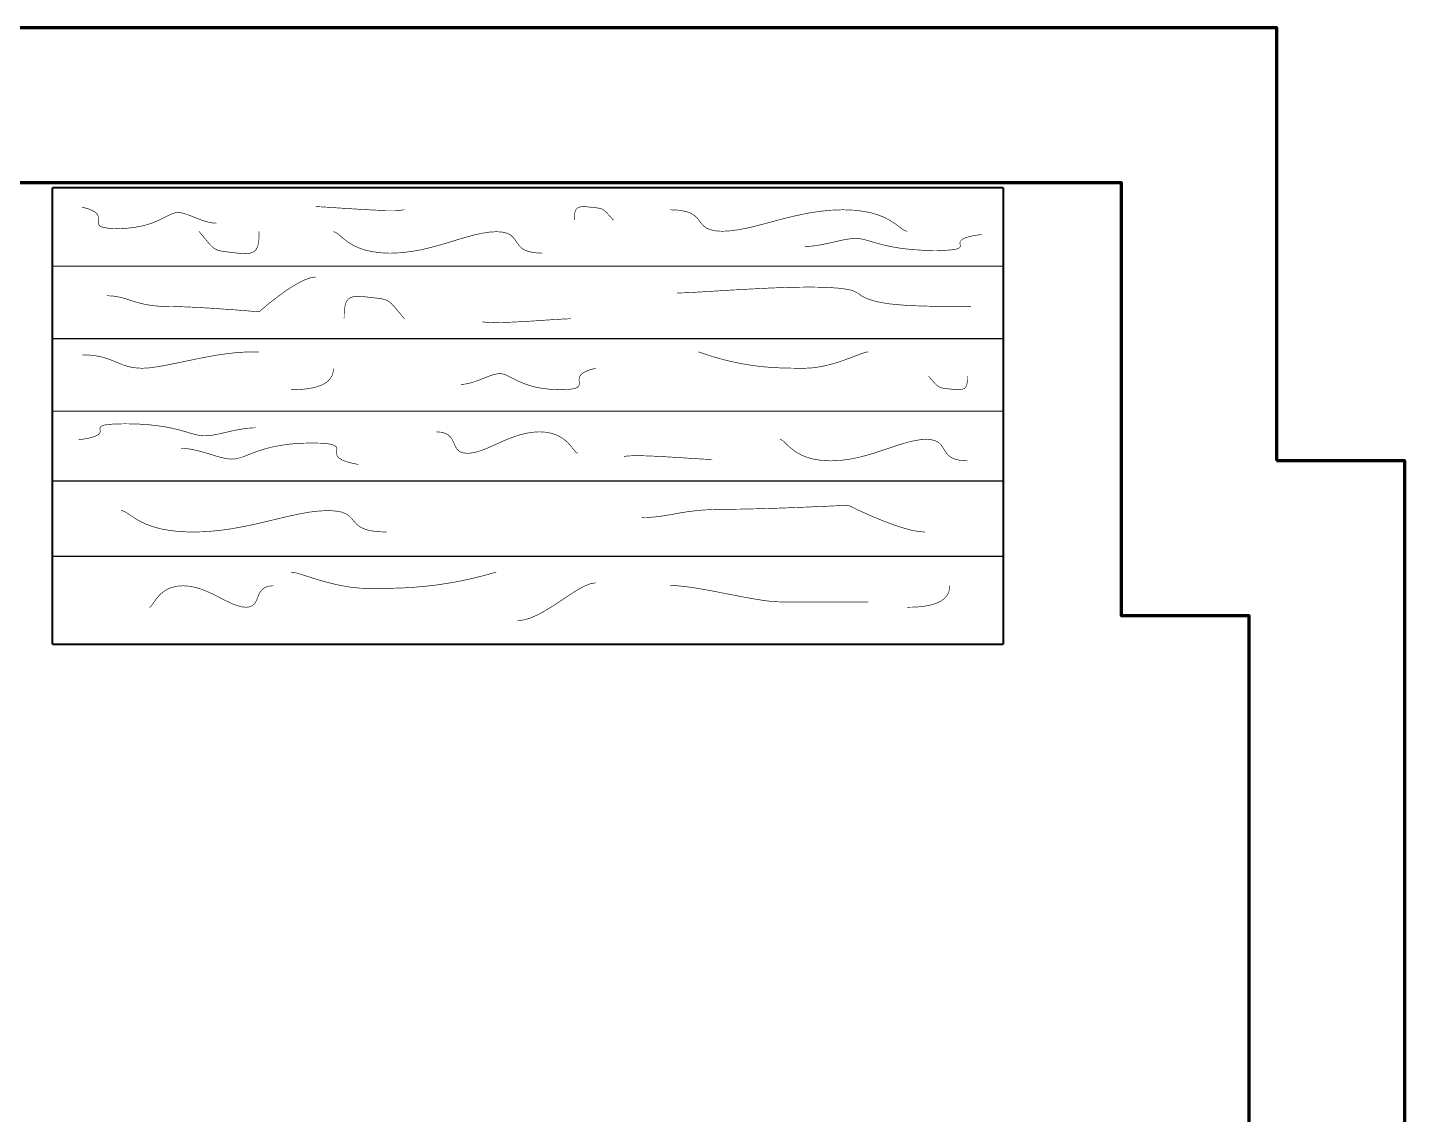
# Model space of a CAD drawing. Header units: metres. Extents: x -4.57 to 2.82, y -8.31 to 0.16.
# Drawn here: x 0.602 to 2.82, y -2.397 to -0.648 of the extents above; entities that cross this region are included whole.
import ezdxf

# ---------------------------------------------------------------- set-up
doc = ezdxf.new("R2010")
doc.units = ezdxf.units.M
doc.header["$LTSCALE"] = 10
doc.layers.get('0').update_dxf_attribs({"linetype": 'CONTINUOUS', "lineweight": 100})
doc.layers.add('furniture', color=4, linetype='CONTINUOUS', lineweight=100)
doc.layers.add('walls', color=8, linetype='CONTINUOUS', lineweight=100)

# ---------------------------------------------------------------- blocks, each defined once
blk = doc.blocks.new('F-0-12')
at = {"color": 0}
for points, const_width in [([(-765.9, 367.5), (-765.9, 367.5)], 3), ([(-765.9, 367.5), (-638.2, 367.5)], 3), ([(-765.9, 306.2), (-765.9, 367.5)], 3), ([(-765.9, 367.5), (-765.9, 367.5)], 3), ([(-765.9, 367.5), (-765.9, 367.5)], 3), ([(-765.9, 367.5), (-765.9, 367.5)], 3), ([(-765.9, 367.5), (-765.9, 367.5)], 3), ([(-765.9, 367.5), (-765.9, 367.5)], 3), ([(-765.9, 367.5), (-765.9, 367.5)], 3), ([(-765.9, 367.5), (-765.9, 367.5)], 3), ([(-765.9, 367.5), (-765.9, 367.5)], 3), ([(-765.9, 367.5), (-765.9, 367.5)], 3), ([(-765.9, 367.5), (-765.9, 367.5)], 3), ([(-765.9, 367.5), (-765.9, 367.5)], 3), ([(-765.9, 367.5), (-765.9, 367.5)], 3), ([(-765.9, 367.5), (-765.9, 367.5)], 3), ([(-765.9, 367.5), (-765.9, 367.5)], 3), ([(-638.2, 367.5), (-510.6, 367.5)], 3), ([(-510.6, 367.5), (-382.9, 367.5)], 3), ([(-382.9, 367.5), (-255.3, 367.5)], 3), ([(-255.3, 367.5), (-127.6, 367.5)], 3), ([(-127.6, 367.5), (0, 367.5)], 3), ([(0, 367.5), (127.6, 367.5)], 3), ([(127.6, 367.5), (255.3, 367.5)], 3), ([(255.3, 367.5), (382.9, 367.5)], 3), ([(382.9, 367.5), (510.6, 367.5)], 3), ([(510.6, 367.5), (638.2, 367.5)], 3), ([(638.2, 367.5), (765.9, 367.5)], 3), ([(765.9, 367.5), (765.9, 306.2)], 3), ([(-718, 336.1), (-718, 336.1)], 1), ([(-718, 336.1), (-706, 332.7)], 1), ([(-706, 332.7), (-698.3, 329)], 1), ([(-341.4, 336.8), (-341.4, 336.8)], 1), ([(-341.4, 336.8), (-333.1, 336.5)], 1), ([(-333.1, 336.5), (-322.5, 335.9)], 1), ([(-322.5, 335.9), (-310.3, 335.1)], 1), ([(-310.3, 335.1), (-296.9, 334.2)], 1), ([(-296.9, 334.2), (-282.6, 333.3)], 1), ([(-282.6, 333.3), (-268, 332.4)], 1), ([(-268, 332.4), (-253.5, 331.6)], 1), ([(78, 332.6), (76.8, 330.4)], 1), ([(79.6, 334.3), (78, 332.6)], 1), ([(81.7, 335.6), (79.6, 334.3)], 1), ([(84.3, 336.3), (81.7, 335.6)], 1), ([(87.5, 336.7), (84.3, 336.3)], 1), ([(91.3, 336.8), (87.5, 336.7)], 1), ([(95.7, 336.5), (91.3, 336.8)], 1), ([(100.9, 336), (95.7, 336.5)], 1), ([(105.9, 335.4), (100.9, 336)], 1), ([(110, 335), (105.9, 335.4)], 1), ([(113.4, 334.5), (110, 335)], 1), ([(116.2, 334), (113.4, 334.5)], 1), ([(118.6, 333.3), (116.2, 334)], 1), ([(120.7, 332.4), (118.6, 333.3)], 1), ([(122.8, 331), (120.7, 332.4)], 1), ([(-698.3, 329), (-693.8, 325.2)], 1), ([(-693.8, 325.2), (-691.8, 321.4)], 1), ([(-691.8, 321.4), (-691.3, 317.6)], 1), ([(-691.6, 313.9), (-691.7, 310.6)], 1), ([(-691.7, 310.6), (-690.9, 307.6)], 1), ([(-691.3, 317.6), (-691.6, 313.9)], 1), ([(-611.7, 308.2), (-602.9, 311.3)], 1), ([(-602.9, 311.3), (-595.3, 314.5)], 1), ([(-595.3, 314.5), (-588.6, 317.7)], 1), ([(-588.6, 317.7), (-582.7, 320.7)], 1), ([(-582.7, 320.7), (-577.5, 323.4)], 1), ([(-577.5, 323.4), (-572.7, 325.5)], 1), ([(-572.7, 325.5), (-568.2, 326.9)], 1), ([(-568.2, 326.9), (-563.9, 327.4)], 1), ([(-563.9, 327.4), (-559.5, 327.1)], 1), ([(-559.5, 327.1), (-554.9, 326.2)], 1), ([(-554.9, 326.2), (-550.1, 324.7)], 1), ([(-550.1, 324.7), (-545.1, 323)], 1), ([(-545.1, 323), (-540, 320.9)], 1), ([(-540, 320.9), (-534.7, 318.8)], 1), ([(-534.7, 318.8), (-529.3, 316.7)], 1), ([(-529.3, 316.7), (-523.8, 314.6)], 1), ([(-523.8, 314.6), (-518.2, 312.9)], 1), ([(-518.2, 312.9), (-512.6, 311.4)], 1), ([(-512.6, 311.4), (-506.9, 310.5)], 1), ([(-506.9, 310.5), (-501.2, 310.2)], 1), ([(-253.5, 331.6), (-239.6, 331)], 1), ([(-239.6, 331), (-226.7, 330.6)], 1), ([(-226.7, 330.6), (-215.3, 330.6)], 1), ([(-215.3, 330.6), (-205.9, 330.9)], 1), ([(-205.9, 330.9), (-198.8, 331.8)], 1), ([(75.1, 320), (75, 315.2)], 1), ([(75.4, 324.1), (75.1, 320)], 1), ([(75.9, 327.6), (75.4, 324.1)], 1), ([(76.8, 330.4), (75.9, 327.6)], 1), ([(124.9, 329.2), (122.8, 331)], 1), ([(127.3, 326.8), (124.9, 329.2)], 1), ([(130.2, 323.7), (127.3, 326.8)], 1), ([(133.6, 319.9), (130.2, 323.7)], 1), ([(137.8, 315.2), (133.6, 319.9)], 1), ([(137.8, 315.2), (137.8, 315.2)], 1), ([(229, 331.8), (229, 331.8)], 1), ([(229, 331.8), (243.3, 331.1)], 1), ([(243.3, 331.1), (254.2, 329.2)], 1), ([(254.2, 329.2), (262.3, 326.4)], 1), ([(262.3, 326.4), (268.2, 322.8)], 1), ([(268.2, 322.8), (272.5, 318.8)], 1), ([(272.5, 318.8), (276, 314.5)], 1), ([(276, 314.5), (279.2, 310.2)], 1), ([(279.2, 310.2), (282.8, 306.2)], 1), ([(369.4, 306.2), (384.8, 310.2)], 1), ([(384.8, 310.2), (400.7, 314.5)], 1), ([(400.7, 314.5), (417.2, 318.8)], 1), ([(417.2, 318.8), (434.2, 322.8)], 1), ([(434.2, 322.8), (451.7, 326.4)], 1), ([(451.7, 326.4), (469.8, 329.2)], 1), ([(469.8, 329.2), (488.5, 331.1)], 1), ([(488.5, 331.1), (507.6, 331.8)], 1), ([(507.6, 331.8), (525.7, 331.1)], 1), ([(525.7, 331.1), (541.4, 329.2)], 1), ([(541.4, 329.2), (554.8, 326.4)], 1), ([(554.8, 326.4), (566.2, 322.8)], 1), ([(566.2, 322.8), (575.7, 318.8)], 1), ([(575.7, 318.8), (583.7, 314.5)], 1), ([(583.7, 314.5), (590.4, 310.2)], 1), ([(590.4, 310.2), (595.9, 306.2)], 1), ([(-765.9, 244.9), (-765.9, 306.2)], 3), ([(-690.9, 307.6), (-688.3, 305.1)], 1), ([(-688.3, 305.1), (-683, 303.2)], 1), ([(-683, 303.2), (-674.1, 301.9)], 1), ([(-674.1, 301.9), (-660.9, 301.5)], 1), ([(-660.9, 301.5), (-646.1, 302)], 1), ([(-646.1, 302), (-633.1, 303.4)], 1), ([(-633.1, 303.4), (-621.7, 305.6)], 1), ([(-621.7, 305.6), (-611.7, 308.2)], 1), ([(-529.7, 297.2), (-529.7, 297.2)], 1), ([(-529.7, 297.2), (-523.2, 289.3)], 1), ([(-523.2, 289.3), (-517.9, 282.9)], 1), ([(-433.3, 282.3), (-432.8, 289.2)], 1), ([(-432.8, 289.2), (-432.7, 297.2)], 1), ([(-310, 295.8), (-312.9, 296.5)], 1), ([(-306.9, 293.9), (-310, 295.8)], 1), ([(-303.5, 291.1), (-306.9, 293.9)], 1), ([(-299.4, 287.5), (-303.5, 291.1)], 1), ([(-86.9, 291.1), (-99.9, 287.5)], 1), ([(-74.3, 293.9), (-86.9, 291.1)], 1), ([(-62.1, 295.8), (-74.3, 293.9)], 1), ([(-50.5, 296.5), (-62.1, 295.8)], 1), ([(-40.5, 295.8), (-50.5, 296.5)], 1), ([(-33.1, 293.9), (-40.5, 295.8)], 1), ([(-27.7, 291.1), (-33.1, 293.9)], 1), ([(-23.7, 287.5), (-27.7, 291.1)], 1), ([(282.8, 306.2), (287.4, 302.6)], 1), ([(287.4, 302.6), (293.5, 299.8)], 1), ([(293.5, 299.8), (302, 297.9)], 1), ([(302, 297.9), (313.3, 297.2)], 1), ([(313.3, 297.2), (326.5, 297.9)], 1), ([(326.5, 297.9), (340.3, 299.8)], 1), ([(340.3, 299.8), (354.6, 302.6)], 1), ([(354.6, 302.6), (369.4, 306.2)], 1), ([(595.9, 306.2), (600.5, 302.6)], 1), ([(600.5, 302.6), (604.5, 299.8)], 1), ([(604.5, 299.8), (608, 297.9)], 1), ([(608, 297.9), (611.3, 297.2)], 1), ([(715.4, 289.6), (705.2, 286.9)], 1), ([(731.1, 292.2), (715.4, 289.6)], 1), ([(731.1, 292.2), (731.1, 292.2)], 1), ([(765.9, 306.2), (765.9, 244.9)], 3), ([(-517.9, 282.9), (-513.6, 277.8)], 1), ([(-513.6, 277.8), (-509.8, 273.8)], 1), ([(-509.8, 273.8), (-506.5, 270.8)], 1), ([(-506.5, 270.8), (-503.3, 268.6)], 1), ([(-503.3, 268.6), (-500, 266.9)], 1), ([(-500, 266.9), (-496.3, 265.8)], 1), ([(-496.3, 265.8), (-492, 265)], 1), ([(-439.8, 265.3), (-437.3, 268.2)], 1), ([(-437.3, 268.2), (-435.5, 271.9)], 1), ([(-435.5, 271.9), (-434.1, 276.6)], 1), ([(-434.1, 276.6), (-433.3, 282.3)], 1), ([(-294.5, 283.5), (-299.4, 287.5)], 1), ([(-288.7, 279.2), (-294.5, 283.5)], 1), ([(-281.6, 274.9), (-288.7, 279.2)], 1), ([(-273.2, 270.9), (-281.6, 274.9)], 1), ([(-263.2, 267.3), (-273.2, 270.9)], 1), ([(-251.4, 264.5), (-263.2, 267.3)], 1), ([(-172.4, 267.3), (-188.4, 264.5)], 1), ([(-157, 270.9), (-172.4, 267.3)], 1), ([(-142, 274.9), (-157, 270.9)], 1), ([(-127.5, 279.2), (-142, 274.9)], 1), ([(-113.5, 283.5), (-127.5, 279.2)], 1), ([(-99.9, 287.5), (-113.5, 283.5)], 1), ([(-20.5, 283.5), (-23.7, 287.5)], 1), ([(-17.7, 279.2), (-20.5, 283.5)], 1), ([(-14.6, 274.9), (-17.7, 279.2)], 1), ([(-10.8, 270.9), (-14.6, 274.9)], 1), ([(-5.6, 267.3), (-10.8, 270.9)], 1), ([(1.5, 264.5), (-5.6, 267.3)], 1), ([(453.3, 273), (445.8, 272.7)], 1), ([(460.8, 273.7), (453.3, 273)], 1), ([(468.2, 274.7), (460.8, 273.7)], 1), ([(475.6, 276.1), (468.2, 274.7)], 1), ([(482.8, 277.6), (475.6, 276.1)], 1), ([(489.9, 279.2), (482.8, 277.6)], 1), ([(496.9, 280.8), (489.9, 279.2)], 1), ([(503.7, 282.3), (496.9, 280.8)], 1), ([(510.2, 283.7), (503.7, 282.3)], 1), ([(516.6, 284.7), (510.2, 283.7)], 1), ([(522.6, 285.4), (516.6, 284.7)], 1), ([(528.4, 285.7), (522.6, 285.4)], 1), ([(534.1, 285.3), (528.4, 285.7)], 1), ([(539.9, 284.3), (534.1, 285.3)], 1), ([(546.2, 282.7), (539.9, 284.3)], 1), ([(553.1, 280.6), (546.2, 282.7)], 1), ([(560.9, 278.4), (553.1, 280.6)], 1), ([(569.7, 276), (560.9, 278.4)], 1), ([(579.7, 273.6), (569.7, 276)], 1), ([(591.2, 271.3), (579.7, 273.6)], 1), ([(604.4, 269.3), (591.2, 271.3)], 1), ([(619.4, 267.7), (604.4, 269.3)], 1), ([(636.6, 266.6), (619.4, 267.7)], 1), ([(656, 266.2), (636.6, 266.6)], 1), ([(673.4, 266.6), (656, 266.2)], 1), ([(685, 267.5), (673.4, 266.6)], 1), ([(692, 268.9), (685, 267.5)], 1), ([(695.5, 270.8), (692, 268.9)], 1), ([(696.6, 273), (695.5, 270.8)], 1), ([(696.6, 281.1), (696, 278.3)], 1), ([(696, 278.3), (696.4, 275.6)], 1), ([(696.4, 275.6), (696.6, 273)], 1), ([(699.3, 284), (696.6, 281.1)], 1), ([(705.2, 286.9), (699.3, 284)], 1), ([(-765.9, 183.7), (-765.9, 244.9)], 3), ([(-492, 265), (-486.8, 264.3)], 1), ([(-486.8, 264.3), (-480.4, 263.5)], 1), ([(-480.4, 263.5), (-472.6, 262.6)], 1), ([(-472.6, 262.6), (-464.7, 261.7)], 1), ([(-464.7, 261.7), (-457.8, 261.3)], 1), ([(-457.8, 261.3), (-452, 261.3)], 1), ([(-452, 261.3), (-447.1, 262)], 1), ([(-447.1, 262), (-443.1, 263.3)], 1), ([(-443.1, 263.3), (-439.8, 265.3)], 1), ([(-237.6, 262.6), (-251.4, 264.5)], 1), ([(-221.6, 261.9), (-237.6, 262.6)], 1), ([(-204.8, 262.6), (-221.6, 261.9)], 1), ([(-188.4, 264.5), (-204.8, 262.6)], 1), ([(11.1, 262.6), (1.5, 264.5)], 1), ([(23.7, 261.9), (11.1, 262.6)], 1), ([(23.7, 261.9), (23.7, 261.9)], 1), ([(765.9, 244.9), (765.9, 183.7)], 3), ([(-765.9, 241), (-765.9, 241)], 2), ([(-765.9, 241), (-638.2, 241)], 2), ([(-638.2, 241), (-510.6, 241)], 2), ([(-510.6, 241), (-382.9, 241)], 2), ([(-382.9, 241), (-255.3, 241)], 2), ([(-358.1, 219.5), (-349.2, 222.6)], 1), ([(-349.2, 222.6), (-341.4, 223.7)], 1), ([(-255.3, 241), (-127.6, 241)], 2), ([(-127.6, 241), (0, 241)], 2), ([(0, 241), (127.6, 241)], 2), ([(127.6, 241), (255.3, 241)], 2), ([(255.3, 241), (382.9, 241)], 2), ([(382.9, 241), (510.6, 241)], 2), ([(510.6, 241), (638.2, 241)], 2), ([(638.2, 241), (765.9, 241)], 2), ([(-397.8, 195.6), (-387.9, 202.6)], 1), ([(-387.9, 202.6), (-377.8, 209.1)], 1), ([(-377.8, 209.1), (-367.7, 214.9)], 1), ([(-367.7, 214.9), (-358.1, 219.5)], 1), ([(254.1, 198.2), (274.3, 199.3)], 1), ([(274.3, 199.3), (299.6, 200.8)], 1), ([(299.6, 200.8), (328.6, 202.6)], 1), ([(328.6, 202.6), (360, 204.3)], 1), ([(360, 204.3), (392.3, 205.9)], 1), ([(392.3, 205.9), (424.4, 207)], 1), ([(424.4, 207), (454.7, 207.4)], 1), ([(454.7, 207.4), (481.9, 206.9)], 1), ([(481.9, 206.9), (504.7, 205.3)], 1), ([(504.7, 205.3), (521.6, 202.3)], 1), ([(521.6, 202.3), (531.4, 197.8)], 1), ([(-765.9, 122.4), (-765.9, 183.7)], 3), ([(-678, 193.4), (-678, 193.4)], 1), ([(-678, 193.4), (-669.9, 193.1)], 1), ([(-669.9, 193.1), (-662.5, 192.2)], 1), ([(-662.5, 192.2), (-655.6, 190.7)], 1), ([(-655.6, 190.7), (-649.1, 189)], 1), ([(-649.1, 189), (-642.6, 186.9)], 1), ([(-642.6, 186.9), (-635.9, 184.8)], 1), ([(-635.9, 184.8), (-629, 182.7)], 1), ([(-629, 182.7), (-621.4, 180.6)], 1), ([(-621.4, 180.6), (-613, 178.9)], 1), ([(-613, 178.9), (-603.7, 177.4)], 1), ([(-603.7, 177.4), (-593.1, 176.5)], 1), ([(-422.5, 176.3), (-415.4, 182.1)], 1), ([(-415.4, 182.1), (-407, 188.6)], 1), ([(-407, 188.6), (-397.8, 195.6)], 1), ([(-294.4, 177), (-295.2, 171.3)], 1), ([(-293, 181.7), (-294.4, 177)], 1), ([(-291.2, 185.5), (-293, 181.7)], 1), ([(-288.7, 188.3), (-291.2, 185.5)], 1), ([(-285.4, 190.4), (-288.7, 188.3)], 1), ([(-281.4, 191.7), (-285.4, 190.4)], 1), ([(-276.5, 192.3), (-281.4, 191.7)], 1), ([(-270.7, 192.4), (-276.5, 192.3)], 1), ([(-263.8, 191.9), (-270.7, 192.4)], 1), ([(-255.9, 191), (-263.8, 191.9)], 1), ([(-248.1, 190.1), (-255.9, 191)], 1), ([(-241.7, 189.4), (-248.1, 190.1)], 1), ([(-236.5, 188.7), (-241.7, 189.4)], 1), ([(-232.2, 187.8), (-236.5, 188.7)], 1), ([(-228.5, 186.7), (-232.2, 187.8)], 1), ([(-225.2, 185.1), (-228.5, 186.7)], 1), ([(-222, 182.8), (-225.2, 185.1)], 1), ([(-218.7, 179.8), (-222, 182.8)], 1), ([(-214.9, 175.8), (-218.7, 179.8)], 1), ([(240.5, 197.8), (254.1, 198.2)], 1), ([(240.5, 197.8), (240.5, 197.8)], 1), ([(531.4, 197.8), (538, 192.8)], 1), ([(538, 192.8), (546.5, 188.7)], 1), ([(546.5, 188.7), (556.7, 185.3)], 1), ([(556.7, 185.3), (568.6, 182.6)], 1), ([(568.6, 182.6), (582, 180.4)], 1), ([(582, 180.4), (597, 178.9)], 1), ([(597, 178.9), (613.4, 177.7)], 1), ([(613.4, 177.7), (631.1, 177)], 1), ([(631.1, 177), (650.1, 176.5)], 1), ([(765.9, 183.7), (765.9, 122.4)], 3), ([(-593.1, 176.5), (-581, 176.2)], 1), ([(-581, 176.2), (-567.3, 176)], 1), ([(-567.3, 176), (-552.2, 175.5)], 1), ([(-552.2, 175.5), (-536.2, 174.8)], 1), ([(-536.2, 174.8), (-519.8, 173.9)], 1), ([(-519.8, 173.9), (-503.4, 172.9)], 1), ([(-503.4, 172.9), (-487.6, 171.8)], 1), ([(-487.6, 171.8), (-472.9, 170.8)], 1), ([(-472.9, 170.8), (-459.8, 169.7)], 1), ([(-459.8, 169.7), (-448.7, 168.9)], 1), ([(-448.7, 168.9), (-440.1, 168.1)], 1), ([(-440.1, 168.1), (-434.6, 167.7)], 1), ([(-434.6, 167.7), (-432.7, 167.5)], 1), ([(-432.7, 167.5), (-431.5, 168.6)], 1), ([(-431.5, 168.6), (-427.9, 171.7)], 1), ([(-427.9, 171.7), (-422.5, 176.3)], 1), ([(-295.7, 164.5), (-295.8, 156.4)], 1), ([(-295.2, 171.3), (-295.7, 164.5)], 1), ([(-210.6, 170.7), (-214.9, 175.8)], 1), ([(-205.3, 164.3), (-210.6, 170.7)], 1), ([(-198.8, 156.4), (-205.3, 164.3)], 1), ([(-198.8, 156.4), (-198.8, 156.4)], 1), ([(38.2, 154.8), (24.7, 153.9)], 1), ([(50.4, 155.5), (38.2, 154.8)], 1), ([(61, 156.1), (50.4, 155.5)], 1), ([(69.3, 156.4), (61, 156.1)], 1), ([(69.3, 156.4), (69.3, 156.4)], 1), ([(650.1, 176.5), (670.3, 176.3)], 1), ([(670.3, 176.3), (691.6, 176.2)], 1), ([(691.6, 176.2), (714, 176.2)], 1), ([(-66.3, 150.6), (-73.3, 151.4)], 1), ([(-56.8, 150.2), (-66.3, 150.6)], 1), ([(-45.4, 150.3), (-56.8, 150.2)], 1), ([(-32.5, 150.6), (-45.4, 150.3)], 1), ([(-18.6, 151.3), (-32.5, 150.6)], 1), ([(-4.1, 152), (-18.6, 151.3)], 1), ([(10.5, 152.9), (-4.1, 152)], 1), ([(24.7, 153.9), (10.5, 152.9)], 1), ([(-766.4, 124.3), (-766.4, 124.3)], 2), ([(-766.4, 124.3), (-638.8, 124.3)], 2), ([(-765.9, 61.1), (-765.9, 122.4)], 3), ([(-638.8, 124.3), (-511.2, 124.3)], 2), ([(-511.2, 124.3), (-383.5, 124.3)], 2), ([(-383.5, 124.3), (-255.9, 124.3)], 2), ([(-255.9, 124.3), (-128.2, 124.3)], 2), ([(-128.2, 124.3), (-0.6, 124.3)], 2), ([(-0.6, 124.3), (127.1, 124.3)], 2), ([(127.1, 124.3), (254.7, 124.3)], 2), ([(254.7, 124.3), (382.4, 124.3)], 2), ([(382.4, 124.3), (510, 124.3)], 2), ([(510, 124.3), (637.7, 124.3)], 2), ([(637.7, 124.3), (765.3, 124.3)], 2), ([(765.9, 122.4), (765.9, 61.1)], 3), ([(-718, 98.3), (-718, 98.3)], 1), ([(-718, 98.3), (-706, 97.9)], 1), ([(-706, 97.9), (-695.7, 96.7)], 1), ([(-695.7, 96.7), (-686.8, 95)], 1), ([(-686.8, 95), (-678.9, 92.7)], 1), ([(-678.9, 92.7), (-671.8, 90.2)], 1), ([(-671.8, 90.2), (-665.2, 87.5)], 1), ([(-552.2, 87.8), (-535.4, 91.3)], 1), ([(-535.4, 91.3), (-518.1, 94.7)], 1), ([(-518.1, 94.7), (-500.5, 97.9)], 1), ([(-500.5, 97.9), (-483, 100.4)], 1), ([(-483, 100.4), (-465.7, 102.2)], 1), ([(-465.7, 102.2), (-448.8, 103.1)], 1), ([(-448.8, 103.1), (-432.7, 102.7)], 1), ([(274.7, 103.1), (274.7, 103.1)], 1), ([(274.7, 103.1), (292.8, 97)], 1), ([(292.8, 97), (309.9, 92)], 1), ([(309.9, 92), (326.3, 87.8)], 1), ([(500.4, 86.6), (510, 89.9)], 1), ([(510, 89.9), (518.9, 93.2)], 1), ([(518.9, 93.2), (527, 96.3)], 1), ([(527, 96.3), (534.1, 99)], 1), ([(534.1, 99), (540.1, 101.1)], 1), ([(540.1, 101.1), (545, 102.6)], 1), ([(545, 102.6), (548.5, 103.1)], 1), ([(-665.2, 87.5), (-658.8, 84.9)], 1), ([(-658.8, 84.9), (-652.5, 82.3)], 1), ([(-652.5, 82.3), (-645.8, 80.1)], 1), ([(-645.8, 80.1), (-638.5, 78.3)], 1), ([(-638.5, 78.3), (-630.3, 77.2)], 1), ([(-630.3, 77.2), (-621, 76.7)], 1), ([(-621, 76.7), (-610.1, 77.3)], 1), ([(-610.1, 77.3), (-597.5, 79)], 1), ([(-597.5, 79), (-583.5, 81.4)], 1), ([(-583.5, 81.4), (-568.4, 84.4)], 1), ([(-568.4, 84.4), (-552.2, 87.8)], 1), ([(-315.2, 65), (-313.5, 70.5)], 1), ([(-313.5, 70.5), (-312.9, 76.7)], 1), ([(-53.8, 66.8), (-58.6, 65.4)], 1), ([(-49.2, 67.7), (-53.8, 66.8)], 1), ([(-44.8, 68.1), (-49.2, 67.7)], 1), ([(-40.5, 67.6), (-44.8, 68.1)], 1), ([(-36, 66.2), (-40.5, 67.6)], 1), ([(-31.2, 64), (-36, 66.2)], 1), ([(89.6, 69.7), (85.1, 65.9)], 1), ([(97.3, 73.3), (89.6, 69.7)], 1), ([(109.2, 76.7), (97.3, 73.3)], 1), ([(109.2, 76.7), (109.2, 76.7)], 1), ([(326.3, 87.8), (341.9, 84.5)], 1), ([(341.9, 84.5), (356.7, 82)], 1), ([(356.7, 82), (371, 80)], 1), ([(371, 80), (384.6, 78.6)], 1), ([(384.6, 78.6), (397.7, 77.7)], 1), ([(397.7, 77.7), (410.3, 77.1)], 1), ([(410.3, 77.1), (422.5, 76.9)], 1), ([(422.5, 76.9), (434.3, 76.7)], 1), ([(434.3, 76.7), (445.8, 76.7)], 1), ([(445.8, 76.7), (457.2, 77.2)], 1), ([(457.2, 77.2), (468.5, 78.7)], 1), ([(468.5, 78.7), (479.5, 80.8)], 1), ([(479.5, 80.8), (490.2, 83.6)], 1), ([(490.2, 83.6), (500.4, 86.6)], 1), ([(-765.9, -0.1), (-765.9, 61.1)], 3), ([(-353.8, 43.8), (-345.9, 45.3)], 1), ([(-345.9, 45.3), (-338.6, 47.1)], 1), ([(-338.6, 47.1), (-332.2, 49.6)], 1), ([(-332.2, 49.6), (-326.5, 52.5)], 1), ([(-326.5, 52.5), (-321.8, 56)], 1), ([(-321.8, 56), (-318, 60.2)], 1), ([(-318, 60.2), (-315.2, 65)], 1), ([(-101.8, 51.1), (-107.5, 50.8)], 1), ([(-96.2, 52.1), (-101.8, 51.1)], 1), ([(-90.5, 53.5), (-96.2, 52.1)], 1), ([(-84.9, 55.3), (-90.5, 53.5)], 1), ([(-79.4, 57.3), (-84.9, 55.3)], 1), ([(-74, 59.4), (-79.4, 57.3)], 1), ([(-68.7, 61.6), (-74, 59.4)], 1), ([(-63.6, 63.6), (-68.7, 61.6)], 1), ([(-58.6, 65.4), (-63.6, 63.6)], 1), ([(-26, 61.4), (-31.2, 64)], 1), ([(-20.1, 58.3), (-26, 61.4)], 1), ([(-13.4, 55.1), (-20.1, 58.3)], 1), ([(-5.8, 51.9), (-13.4, 55.1)], 1), ([(3, 48.9), (-5.8, 51.9)], 1), ([(13, 46.2), (3, 48.9)], 1), ([(24.4, 44.1), (13, 46.2)], 1), ([(37.4, 42.7), (24.4, 44.1)], 1), ([(79.6, 45.7), (74.3, 43.8)], 1), ([(82.2, 48.2), (79.6, 45.7)], 1), ([(83, 51.2), (82.2, 48.2)], 1), ([(83, 62), (82.6, 58.2)], 1), ([(82.6, 58.2), (82.9, 54.6)], 1), ([(82.9, 54.6), (83, 51.2)], 1), ([(85.1, 65.9), (83, 62)], 1), ([(645.5, 63.8), (645.5, 63.8)], 1), ([(645.5, 63.8), (649.7, 59)], 1), ([(649.7, 59), (653.1, 55.2)], 1), ([(653.1, 55.2), (655.9, 52.1)], 1), ([(655.9, 52.1), (658.4, 49.7)], 1), ([(658.4, 49.7), (660.5, 47.9)], 1), ([(660.5, 47.9), (662.6, 46.5)], 1), ([(662.6, 46.5), (664.7, 45.6)], 1), ([(664.7, 45.6), (667.1, 44.9)], 1), ([(667.1, 44.9), (669.9, 44.4)], 1), ([(669.9, 44.4), (673.3, 44)], 1), ([(673.3, 44), (677.4, 43.5)], 1), ([(701.6, 43.4), (703.6, 44.6)], 1), ([(703.6, 44.6), (705.3, 46.3)], 1), ([(705.3, 46.3), (706.5, 48.6)], 1), ([(706.5, 48.6), (707.3, 51.4)], 1), ([(707.3, 51.4), (707.9, 54.8)], 1), ([(707.9, 54.8), (708.2, 58.9)], 1), ([(708.2, 58.9), (708.3, 63.8)], 1), ([(765.9, 61.1), (765.9, -0.1)], 3), ([(-381.4, 42.1), (-371.6, 42.3)], 1), ([(-381.4, 42.1), (-381.4, 42.1)], 1), ([(-371.6, 42.3), (-362.4, 42.9)], 1), ([(-362.4, 42.9), (-353.8, 43.8)], 1), ([(52.2, 42.1), (37.4, 42.7)], 1), ([(65.4, 42.6), (52.2, 42.1)], 1), ([(74.3, 43.8), (65.4, 42.6)], 1), ([(677.4, 43.5), (682.4, 43)], 1), ([(682.4, 43), (687.6, 42.4)], 1), ([(687.6, 42.4), (692, 42.2)], 1), ([(692, 42.2), (695.8, 42.2)], 1), ([(695.8, 42.2), (699, 42.6)], 1), ([(699, 42.6), (701.6, 43.4)], 1), ([(-766.4, 7.6), (-766.4, 7.6)], 2), ([(-766.4, 7.6), (-638.8, 7.6)], 2), ([(-765.9, -61.4), (-765.9, -0.1)], 3), ([(-638.8, 7.6), (-511.2, 7.6)], 2), ([(-511.2, 7.6), (-383.5, 7.6)], 2), ([(-383.5, 7.6), (-255.9, 7.6)], 2), ([(-255.9, 7.6), (-128.2, 7.6)], 2), ([(-128.2, 7.6), (-0.6, 7.6)], 2), ([(-0.6, 7.6), (127.1, 7.6)], 2), ([(127.1, 7.6), (254.7, 7.6)], 2), ([(254.7, 7.6), (382.4, 7.6)], 2), ([(382.4, 7.6), (510, 7.6)], 2), ([(510, 7.6), (637.7, 7.6)], 2), ([(637.7, 7.6), (765.3, 7.6)], 2), ([(765.9, -0.1), (765.9, -61.4)], 3), ([(-689.1, -19.5), (-688.1, -17.2)], 1), ([(-688.9, -22), (-689.1, -19.5)], 1), ([(-688.6, -24.7), (-688.9, -22)], 1), ([(-688.1, -17.2), (-684.6, -15.4)], 1), ([(-684.6, -15.4), (-677.6, -13.9)], 1), ([(-677.6, -13.9), (-666, -13)], 1), ([(-666, -13), (-648.6, -12.7)], 1), ([(-648.6, -12.7), (-629.2, -13)], 1), ([(-629.2, -13), (-612, -14.1)], 1), ([(-612, -14.1), (-597, -15.7)], 1), ([(-597, -15.7), (-583.8, -17.7)], 1), ([(-583.8, -17.7), (-572.3, -20)], 1), ([(-572.3, -20), (-562.3, -22.4)], 1), ([(-562.3, -22.4), (-553.5, -24.8)], 1), ([(-475.4, -24), (-468.2, -22.5)], 1), ([(-468.2, -22.5), (-460.8, -21.2)], 1), ([(-460.8, -21.2), (-453.4, -20.1)], 1), ([(-453.4, -20.1), (-445.9, -19.4)], 1), ([(-445.9, -19.4), (-438.4, -19.1)], 1), ([(-723.7, -38.6), (-708, -36)], 1), ([(-723.7, -38.6), (-723.7, -38.6)], 1), ([(-708, -36), (-697.8, -33.3)], 1), ([(-697.8, -33.3), (-691.9, -30.4)], 1), ([(-691.9, -30.4), (-689.2, -27.6)], 1), ([(-689.2, -27.6), (-688.6, -24.7)], 1), ([(-553.5, -24.8), (-545.7, -27.1)], 1), ([(-545.7, -27.1), (-538.8, -29.1)], 1), ([(-538.8, -29.1), (-532.5, -30.7)], 1), ([(-532.5, -30.7), (-526.7, -31.7)], 1), ([(-526.7, -31.7), (-521, -32.1)], 1), ([(-521, -32.1), (-515.2, -31.9)], 1), ([(-515.2, -31.9), (-509.1, -31.2)], 1), ([(-509.1, -31.2), (-502.8, -30.1)], 1), ([(-502.8, -30.1), (-496.2, -28.8)], 1), ([(-496.2, -28.8), (-489.5, -27.2)], 1), ([(-489.5, -27.2), (-482.5, -25.6)], 1), ([(-482.5, -25.6), (-475.4, -24)], 1), ([(-367.5, -44.1), (-384.6, -45.5)], 1), ([(-348, -43.6), (-367.5, -44.1)], 1), ([(-330.7, -44), (-348, -43.6)], 1), ([(-319, -45.3), (-330.7, -44)], 1), ([(-147.5, -25.6), (-147.5, -25.6)], 1), ([(-147.5, -25.6), (-138.9, -26.3)], 1), ([(-138.9, -26.3), (-132.5, -28.2)], 1), ([(-132.5, -28.2), (-127.6, -31)], 1), ([(-127.6, -31), (-124.1, -34.6)], 1), ([(-124.1, -34.6), (-121.5, -38.6)], 1), ([(-121.5, -38.6), (-119.4, -42.9)], 1), ([(-119.4, -42.9), (-117.5, -47.2)], 1), ([(-54.5, -47.2), (-45, -42.9)], 1), ([(-45, -42.9), (-35.1, -38.6)], 1), ([(-35.1, -38.6), (-25, -34.6)], 1), ([(-25, -34.6), (-14.5, -31)], 1), ([(-14.5, -31), (-3.7, -28.2)], 1), ([(-3.7, -28.2), (7.4, -26.3)], 1), ([(7.4, -26.3), (18.8, -25.6)], 1), ([(18.8, -25.6), (29.7, -26.3)], 1), ([(29.7, -26.3), (39, -28.2)], 1), ([(39, -28.2), (47, -31)], 1), ([(47, -31), (53.8, -34.6)], 1), ([(53.8, -34.6), (59.5, -38.6)], 1), ([(59.5, -38.6), (64.3, -42.9)], 1), ([(64.3, -42.9), (68.3, -47.2)], 1), ([(408.5, -38.5), (405.9, -37.8)], 1), ([(411.3, -40.4), (408.5, -38.5)], 1), ([(414.4, -43.2), (411.3, -40.4)], 1), ([(418, -46.8), (414.4, -43.2)], 1), ([(609, -43.2), (597.2, -46.8)], 1), ([(620.3, -40.4), (609, -43.2)], 1), ([(631.2, -38.5), (620.3, -40.4)], 1), ([(641.6, -37.8), (631.2, -38.5)], 1), ([(650.6, -38.5), (641.6, -37.8)], 1), ([(657.2, -40.4), (650.6, -38.5)], 1), ([(662.1, -43.2), (657.2, -40.4)], 1), ([(665.7, -46.8), (662.1, -43.2)], 1), ([(-765.9, -122.7), (-765.9, -61.4)], 3), ([(-550.7, -52.6), (-558.2, -52.3)], 1), ([(-543.2, -53.5), (-550.7, -52.6)], 1), ([(-535.8, -55), (-543.2, -53.5)], 1), ([(-528.5, -56.7), (-535.8, -55)], 1), ([(-521.2, -58.8), (-528.5, -56.7)], 1), ([(-514.1, -60.9), (-521.2, -58.8)], 1), ([(-507.2, -63), (-514.1, -60.9)], 1), ([(-500.4, -65.1), (-507.2, -63)], 1), ([(-493.8, -66.9), (-500.4, -65.1)], 1), ([(-487.5, -68.3), (-493.8, -66.9)], 1), ([(-457.8, -65.5), (-464.1, -67.6)], 1), ([(-450.9, -62.8), (-457.8, -65.5)], 1), ([(-443.2, -59.8), (-450.9, -62.8)], 1), ([(-434.4, -56.6), (-443.2, -59.8)], 1), ([(-424.3, -53.4), (-434.4, -56.6)], 1), ([(-412.8, -50.3), (-424.3, -53.4)], 1), ([(-399.6, -47.7), (-412.8, -50.3)], 1), ([(-384.6, -45.5), (-399.6, -47.7)], 1), ([(-312, -47.2), (-319, -45.3)], 1), ([(-308.6, -49.7), (-312, -47.2)], 1), ([(-307.5, -52.7), (-308.6, -49.7)], 1), ([(-308.1, -59.7), (-307.7, -56)], 1), ([(-307.4, -63.5), (-308.1, -59.7)], 1), ([(-307.7, -56), (-307.5, -52.7)], 1), ([(-304.8, -67.3), (-307.4, -63.5)], 1), ([(-117.5, -47.2), (-115.4, -51.3)], 1), ([(-115.4, -51.3), (-112.7, -54.8)], 1), ([(-112.7, -54.8), (-109, -57.7)], 1), ([(-109, -57.7), (-103.9, -59.5)], 1), ([(-103.9, -59.5), (-97.2, -60.2)], 1), ([(-97.2, -60.2), (-89.3, -59.5)], 1), ([(-89.3, -59.5), (-81.1, -57.7)], 1), ([(-81.1, -57.7), (-72.5, -54.8)], 1), ([(-72.5, -54.8), (-63.7, -51.3)], 1), ([(-63.7, -51.3), (-54.5, -47.2)], 1), ([(68.3, -47.2), (71.6, -51.3)], 1), ([(71.6, -51.3), (74.3, -54.8)], 1), ([(74.3, -54.8), (76.7, -57.7)], 1), ([(76.7, -57.7), (78.8, -59.5)], 1), ([(78.8, -59.5), (80.7, -60.2)], 1), ([(161.9, -64.4), (154.9, -65.2)], 1), ([(171.4, -64.1), (161.9, -64.4)], 1), ([(182.8, -64.1), (171.4, -64.1)], 1), ([(195.7, -64.5), (182.8, -64.1)], 1), ([(209.6, -65.1), (195.7, -64.5)], 1), ([(224.1, -65.9), (209.6, -65.1)], 1), ([(238.7, -66.8), (224.1, -65.9)], 1), ([(252.9, -67.7), (238.7, -66.8)], 1), ([(422.4, -50.8), (418, -46.8)], 1), ([(427.7, -55.1), (422.4, -50.8)], 1), ([(434, -59.4), (427.7, -55.1)], 1), ([(441.6, -63.4), (434, -59.4)], 1), ([(450.6, -67), (441.6, -63.4)], 1), ([(461.2, -69.8), (450.6, -67)], 1), ([(532.1, -67), (517.8, -69.8)], 1), ([(546, -63.4), (532.1, -67)], 1), ([(559.4, -59.4), (546, -63.4)], 1), ([(572.5, -55.1), (559.4, -59.4)], 1), ([(585, -50.8), (572.5, -55.1)], 1), ([(597.2, -46.8), (585, -50.8)], 1), ([(668.6, -50.8), (665.7, -46.8)], 1), ([(671.1, -55.1), (668.6, -50.8)], 1), ([(673.9, -59.4), (671.1, -55.1)], 1), ([(677.3, -63.4), (673.9, -59.4)], 1), ([(682, -67), (677.3, -63.4)], 1), ([(688.4, -69.8), (682, -67)], 1), ([(765.9, -61.4), (765.9, -122.7)], 3), ([(-481.4, -69.2), (-487.5, -68.3)], 1), ([(-475.6, -69.6), (-481.4, -69.2)], 1), ([(-470, -69), (-475.6, -69.6)], 1), ([(-464.1, -67.6), (-470, -69)], 1), ([(-298.9, -71.1), (-304.8, -67.3)], 1), ([(-288.6, -74.8), (-298.9, -71.1)], 1), ([(-273, -78.2), (-288.6, -74.8)], 1), ([(-273, -78.2), (-273, -78.2)], 1), ([(266.4, -68.6), (252.9, -67.7)], 1), ([(278.6, -69.3), (266.4, -68.6)], 1), ([(289.1, -69.9), (278.6, -69.3)], 1), ([(297.5, -70.2), (289.1, -69.9)], 1), ([(297.5, -70.2), (297.5, -70.2)], 1), ([(473.6, -71.7), (461.2, -69.8)], 1), ([(487.9, -72.4), (473.6, -71.7)], 1), ([(503.1, -71.7), (487.9, -72.4)], 1), ([(517.8, -69.8), (503.1, -71.7)], 1), ([(697, -71.7), (688.4, -69.8)], 1), ([(708.3, -72.4), (697, -71.7)], 1), ([(708.3, -72.4), (708.3, -72.4)], 1), ([(-766.4, -104.8), (-766.4, -104.8)], 2), ([(-766.4, -104.8), (-638.8, -104.8)], 2), ([(-638.8, -104.8), (-511.2, -104.8)], 2), ([(-511.2, -104.8), (-383.5, -104.8)], 2), ([(-383.5, -104.8), (-255.9, -104.8)], 2), ([(-255.9, -104.8), (-128.2, -104.8)], 2), ([(-128.2, -104.8), (-0.6, -104.8)], 2), ([(-0.6, -104.8), (127.1, -104.8)], 2), ([(127.1, -104.8), (254.7, -104.8)], 2), ([(254.7, -104.8), (382.4, -104.8)], 2), ([(382.4, -104.8), (510, -104.8)], 2), ([(510, -104.8), (637.7, -104.8)], 2), ([(637.7, -104.8), (765.3, -104.8)], 2), ([(-765.9, -184), (-765.9, -122.7)], 3), ([(765.9, -122.7), (765.9, -184)], 3), ([(-651.5, -153.1), (-655.2, -152.4)], 1), ([(-647.6, -154.9), (-651.5, -153.1)], 1), ([(-643.2, -157.8), (-647.6, -154.9)], 1), ([(-351.8, -154.9), (-367.8, -157.8)], 1), ([(-336.4, -153.1), (-351.8, -154.9)], 1), ([(-321.6, -152.4), (-336.4, -153.1)], 1), ([(-309, -153.1), (-321.6, -152.4)], 1), ([(-299.5, -154.9), (-309, -153.1)], 1), ([(-292.6, -157.8), (-299.5, -154.9)], 1), ([(240.5, -157), (249.9, -155.4)], 1), ([(249.9, -155.4), (260.2, -153.8)], 1), ([(260.2, -153.8), (271.5, -152.5)], 1), ([(271.5, -152.5), (284.2, -151.4)], 1), ([(284.2, -151.4), (298.6, -150.6)], 1), ([(298.6, -150.6), (314.9, -150.4)], 1), ([(314.9, -150.4), (333.5, -150.2)], 1), ([(333.5, -150.2), (354, -149.9)], 1), ([(354, -149.9), (375.7, -149.3)], 1), ([(375.7, -149.3), (398, -148.7)], 1), ([(398, -148.7), (420.2, -147.9)], 1), ([(420.2, -147.9), (441.6, -147.1)], 1), ([(441.6, -147.1), (461.5, -146.2)], 1), ([(461.5, -146.2), (479.4, -145.5)], 1), ([(479.4, -145.5), (494.4, -144.8)], 1), ([(494.4, -144.8), (506, -144.2)], 1), ([(506, -144.2), (513.4, -143.9)], 1), ([(513.4, -143.9), (516, -143.7)], 1), ([(516, -143.7), (517.7, -144.6)], 1), ([(517.7, -144.6), (522.5, -146.9)], 1), ([(522.5, -146.9), (529.9, -150.5)], 1), ([(529.9, -150.5), (539.5, -154.9)], 1), ([(539.5, -154.9), (550.8, -160)], 1), ([(-638, -161.3), (-643.2, -157.8)], 1), ([(-631.8, -165.4), (-638, -161.3)], 1), ([(-624.4, -169.7), (-631.8, -165.4)], 1), ([(-615.4, -174), (-624.4, -169.7)], 1), ([(-604.7, -178), (-615.4, -174)], 1), ([(-437.9, -174), (-457, -178)], 1), ([(-419.5, -169.7), (-437.9, -174)], 1), ([(-401.7, -165.4), (-419.5, -169.7)], 1), ([(-384.5, -161.3), (-401.7, -165.4)], 1), ([(-367.8, -157.8), (-384.5, -161.3)], 1), ([(-287.5, -161.3), (-292.6, -157.8)], 1), ([(-283.5, -165.4), (-287.5, -161.3)], 1), ([(-279.9, -169.7), (-283.5, -165.4)], 1), ([(-276, -174), (-279.9, -169.7)], 1), ([(-271.1, -178), (-276, -174)], 1), ([(183.4, -163.7), (194.4, -163.4)], 1), ([(183.4, -163.7), (183.4, -163.7)], 1), ([(194.4, -163.4), (204.4, -162.7)], 1), ([(204.4, -162.7), (213.7, -161.6)], 1), ([(213.7, -161.6), (222.7, -160.2)], 1), ([(222.7, -160.2), (231.5, -158.7)], 1), ([(231.5, -158.7), (240.5, -157)], 1), ([(550.8, -160), (563.4, -165.3)], 1), ([(563.4, -165.3), (576.8, -170.7)], 1), ([(576.8, -170.7), (590.5, -175.8)], 1), ([(590.5, -175.8), (604.1, -180.2)], 1), ([(-765.9, -245.2), (-765.9, -184)], 3), ([(-592, -181.6), (-604.7, -178)], 1), ([(-577, -184.4), (-592, -181.6)], 1), ([(-559.5, -186.3), (-577, -184.4)], 1), ([(-539.2, -187), (-559.5, -186.3)], 1), ([(-517.7, -186.3), (-539.2, -187)], 1), ([(-496.9, -184.4), (-517.7, -186.3)], 1), ([(-476.6, -181.6), (-496.9, -184.4)], 1), ([(-457, -178), (-476.6, -181.6)], 1), ([(-264.5, -181.6), (-271.1, -178)], 1), ([(-255.5, -184.4), (-264.5, -181.6)], 1), ([(-243.3, -186.3), (-255.5, -184.4)], 1), ([(-227.3, -187), (-243.3, -186.3)], 1), ([(-227.3, -187), (-227.3, -187)], 1), ([(604.1, -180.2), (617.2, -183.8)], 1), ([(617.2, -183.8), (629.2, -186.1)], 1), ([(629.2, -186.1), (639.8, -187)], 1), ([(765.9, -184), (765.9, -245.2)], 3), ([(-766.4, -225.9), (-766.4, -225.9)], 2), ([(-766.4, -225.9), (-638.8, -225.9)], 2), ([(-765.9, -306.5), (-765.9, -245.2)], 3), ([(-638.8, -225.9), (-511.2, -225.9)], 2), ([(-511.2, -225.9), (-383.5, -225.9)], 2), ([(-383.5, -225.9), (-255.9, -225.9)], 2), ([(-255.9, -225.9), (-128.2, -225.9)], 2), ([(-128.2, -225.9), (-0.6, -225.9)], 2), ([(-0.6, -225.9), (127.1, -225.9)], 2), ([(127.1, -225.9), (254.7, -225.9)], 2), ([(254.7, -225.9), (382.4, -225.9)], 2), ([(382.4, -225.9), (510, -225.9)], 2), ([(510, -225.9), (637.7, -225.9)], 2), ([(637.7, -225.9), (765.3, -225.9)], 2), ([(765.9, -245.2), (765.9, -306.5)], 3), ([(-377.1, -251.9), (-381.4, -251.4)], 1), ([(-371.2, -253.3), (-377.1, -251.9)], 1), ([(-363.9, -255.5), (-371.2, -253.3)], 1), ([(-355.3, -258.2), (-363.9, -255.5)], 1), ([(-345.6, -261.3), (-355.3, -258.2)], 1), ([(-334.8, -264.6), (-345.6, -261.3)], 1), ([(-323.2, -267.8), (-334.8, -264.6)], 1), ([(-112.8, -266.6), (-131.7, -269.9)], 1), ([(-93.1, -262.5), (-112.8, -266.6)], 1), ([(-72.3, -257.4), (-93.1, -262.5)], 1), ([(-50.5, -251.4), (-72.3, -257.4)], 1), ([(-50.5, -251.4), (-50.5, -251.4)], 1), ([(-591, -286.4), (-595.2, -290.7)], 1), ([(-586, -282.4), (-591, -286.4)], 1), ([(-580.1, -278.8), (-586, -282.4)], 1), ([(-573.1, -276), (-580.1, -278.8)], 1), ([(-564.9, -274.1), (-573.1, -276)], 1), ([(-555.4, -273.4), (-564.9, -274.1)], 1), ([(-545.4, -274.1), (-555.4, -273.4)], 1), ([(-535.7, -276), (-545.4, -274.1)], 1), ([(-526.2, -278.8), (-535.7, -276)], 1), ([(-517.1, -282.4), (-526.2, -278.8)], 1), ([(-508.2, -286.4), (-517.1, -282.4)], 1), ([(-499.6, -290.7), (-508.2, -286.4)], 1), ([(-432.6, -286.4), (-434.4, -290.7)], 1), ([(-430.3, -282.4), (-432.6, -286.4)], 1), ([(-427.2, -278.8), (-430.3, -282.4)], 1), ([(-423, -276), (-427.2, -278.8)], 1), ([(-417.3, -274.1), (-423, -276)], 1), ([(-409.9, -273.4), (-417.3, -274.1)], 1), ([(-409.9, -273.4), (-409.9, -273.4)], 1), ([(-310.9, -270.9), (-323.2, -267.8)], 1), ([(-298, -273.6), (-310.9, -270.9)], 1), ([(-284.7, -275.8), (-298, -273.6)], 1), ([(-271.1, -277.2), (-284.7, -275.8)], 1), ([(-257.3, -277.7), (-271.1, -277.2)], 1), ([(-243.3, -277.7), (-257.3, -277.7)], 1), ([(-229, -277.6), (-243.3, -277.7)], 1), ([(-214.3, -277.3), (-229, -277.6)], 1), ([(-199.1, -276.8), (-214.3, -277.3)], 1), ([(-183.3, -275.8), (-199.1, -276.8)], 1), ([(-166.8, -274.4), (-183.3, -275.8)], 1), ([(-149.6, -272.5), (-166.8, -274.4)], 1), ([(-131.7, -269.9), (-149.6, -272.5)], 1), ([(62, -291.6), (72.9, -284.5)], 1), ([(72.9, -284.5), (83.2, -278.2)], 1), ([(83.2, -278.2), (92.8, -273.2)], 1), ([(92.8, -273.2), (101.5, -269.9)], 1), ([(101.5, -269.9), (109.2, -268.7)], 1), ([(229, -273), (229, -273)], 1), ([(229, -273), (241.4, -273.5)], 1), ([(241.4, -273.5), (255.2, -274.9)], 1), ([(255.2, -274.9), (270.3, -277.1)], 1), ([(270.3, -277.1), (286.3, -279.8)], 1), ([(286.3, -279.8), (302.9, -282.9)], 1), ([(302.9, -282.9), (319.6, -286.2)], 1), ([(319.6, -286.2), (336.3, -289.4)], 1), ([(674.6, -289.9), (677.4, -285.1)], 1), ([(677.4, -285.1), (679.1, -279.6)], 1), ([(679.1, -279.6), (679.7, -273.4)], 1), ([(-765.9, -367.8), (-765.9, -306.5)], 3), ([(-607.8, -307.3), (-609.6, -308)], 1), ([(-606, -305.4), (-607.8, -307.3)], 1), ([(-604, -302.6), (-606, -305.4)], 1), ([(-601.5, -299), (-604, -302.6)], 1), ([(-598.7, -295), (-601.5, -299)], 1), ([(-595.2, -290.7), (-598.7, -295)], 1), ([(-491.3, -295), (-499.6, -290.7)], 1), ([(-483.2, -299), (-491.3, -295)], 1), ([(-475.5, -302.6), (-483.2, -299)], 1), ([(-468, -305.4), (-475.5, -302.6)], 1), ([(-460.8, -307.3), (-468, -305.4)], 1), ([(-453.9, -308), (-460.8, -307.3)], 1), ([(-448, -307.3), (-453.9, -308)], 1), ([(-443.6, -305.4), (-448, -307.3)], 1), ([(-440.3, -302.6), (-443.6, -305.4)], 1), ([(-438, -299), (-440.3, -302.6)], 1), ([(-436.1, -295), (-438, -299)], 1), ([(-434.4, -290.7), (-436.1, -295)], 1), ([(27.7, -313.8), (39.3, -306.7)], 1), ([(39.3, -306.7), (50.8, -299.1)], 1), ([(50.8, -299.1), (62, -291.6)], 1), ([(336.3, -289.4), (352.4, -292.5)], 1), ([(352.4, -292.5), (367.8, -295.2)], 1), ([(367.8, -295.2), (382.1, -297.4)], 1), ([(382.1, -297.4), (394.9, -298.8)], 1), ([(394.9, -298.8), (405.9, -299.4)], 1), ([(405.9, -299.4), (417.1, -299.4)], 1), ([(417.1, -299.4), (430.3, -299.4)], 1), ([(430.3, -299.4), (445, -299.4)], 1), ([(445, -299.4), (460.6, -299.4)], 1), ([(460.6, -299.4), (476.5, -299.4)], 1), ([(476.5, -299.4), (492.2, -299.4)], 1), ([(492.2, -299.4), (507, -299.4)], 1), ([(507, -299.4), (520.4, -299.4)], 1), ([(520.4, -299.4), (531.8, -299.4)], 1), ([(531.8, -299.4), (540.7, -299.4)], 1), ([(540.7, -299.4), (546.5, -299.4)], 1), ([(546.5, -299.4), (548.5, -299.4)], 1), ([(611.3, -308), (621, -307.8)], 1), ([(611.3, -308), (611.3, -308)], 1), ([(621, -307.8), (630.2, -307.3)], 1), ([(630.2, -307.3), (638.8, -306.3)], 1), ([(638.8, -306.3), (646.8, -304.9)], 1), ([(646.8, -304.9), (654, -303)], 1), ([(654, -303), (660.5, -300.6)], 1), ([(660.5, -300.6), (666.1, -297.6)], 1), ([(666.1, -297.6), (670.9, -294.1)], 1), ([(670.9, -294.1), (674.6, -289.9)], 1), ([(765.9, -306.5), (765.9, -367.8)], 3), ([(-16.3, -329.6), (-5.9, -328.4)], 1), ([(-16.3, -329.6), (-16.3, -329.6)], 1), ([(-5.9, -328.4), (4.9, -325.1)], 1), ([(4.9, -325.1), (16.2, -320.1)], 1), ([(16.2, -320.1), (27.7, -313.8)], 1), ([(-638.2, -367.8), (-765.9, -367.8)], 3), ([(-510.6, -367.8), (-638.2, -367.8)], 3), ([(-382.9, -367.8), (-510.6, -367.8)], 3), ([(-255.3, -367.8), (-382.9, -367.8)], 3), ([(-127.6, -367.8), (-255.3, -367.8)], 3), ([(0, -367.8), (-127.6, -367.8)], 3), ([(127.6, -367.8), (0, -367.8)], 3), ([(255.3, -367.8), (127.6, -367.8)], 3), ([(382.9, -367.8), (255.3, -367.8)], 3), ([(510.6, -367.8), (382.9, -367.8)], 3), ([(638.2, -367.8), (510.6, -367.8)], 3), ([(765.9, -367.8), (638.2, -367.8)], 3)]:
    blk.add_lwpolyline(points, dxfattribs=dict(at, const_width=const_width))

msp = doc.modelspace()

# ---------------------------------------------------------------- linework, layer by layer
at = {"layer": 'walls'}
msp.add_lwpolyline([(2.614, -1.345), (2.82, -1.345), (2.82, -7.403), (2.638, -7.403), (2.638, -8.307), (2.388, -8.307), (2.388, -7.153), (2.57, -7.153), (2.57, -1.595), (2.364, -1.595), (2.364, -0.898), (0.364, -0.898), (0.364, -0.648), (2.614, -0.648)], close=True, dxfattribs=at)

# ---------------------------------------------------------------- block references
at = {"layer": 'furniture', "xscale": 0.001, "yscale": 0.001, "rotation": -359.99948546185885}
msp.add_blockref('F-0-12', (1.408, -1.2731), dxfattribs=at)

doc.saveas('drawing.dxf')
